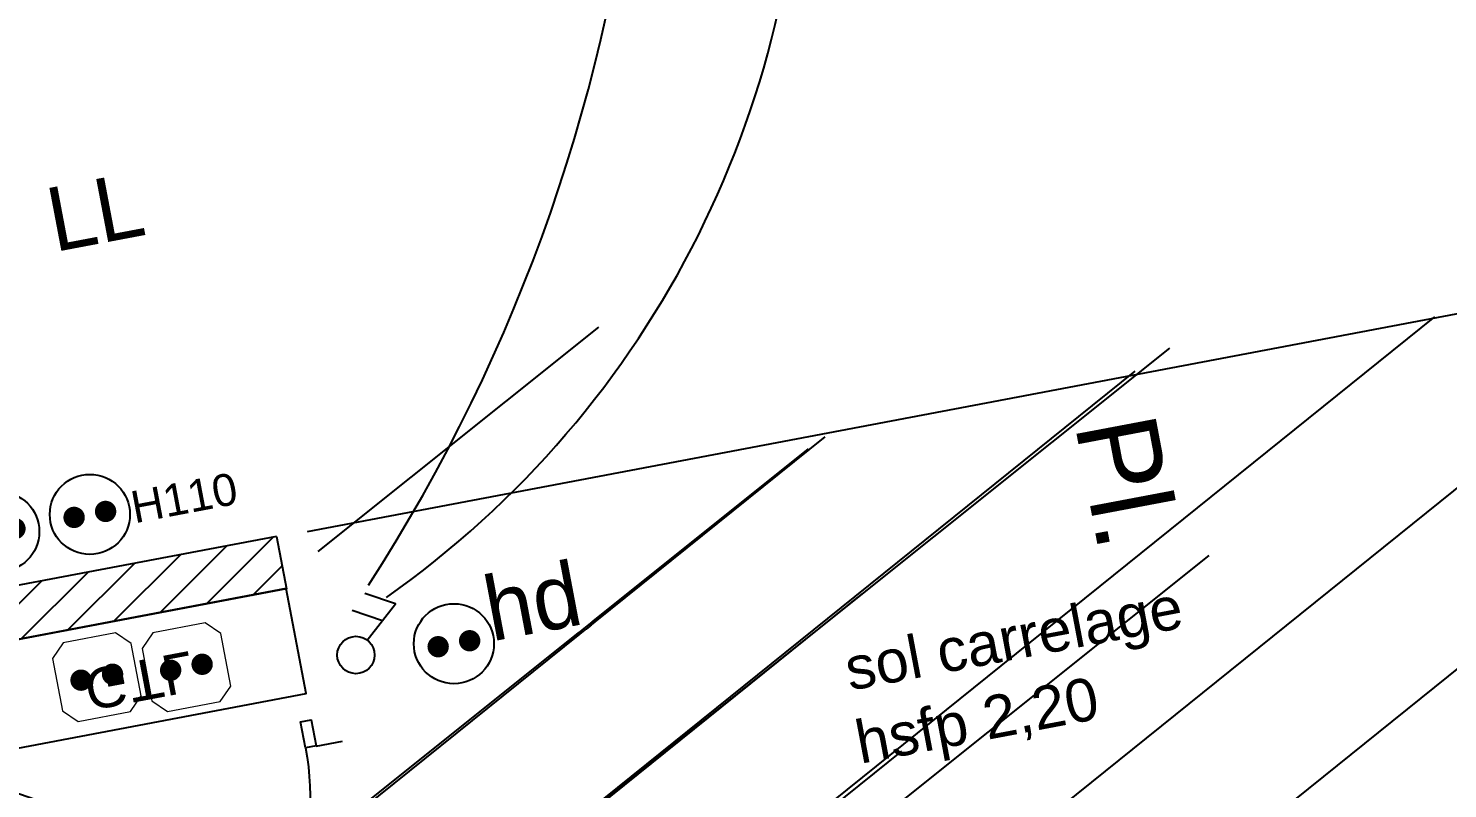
# Model space of a CAD drawing. Header units: centimetres. Extents: x 197412 to 267601, y -375791 to -305433.
# Drawn here: x 217136 to 219793, y -330798 to -329374 of the extents above; entities that cross this region are included whole.
import ezdxf

# ---------------------------------------------------------------- set-up
doc = ezdxf.new("R2010")
doc.units = ezdxf.units.CM
doc.layers.add('3-BAT C-Niveau 0', color=250, linetype='Continuous')
doc.layers.add('prlm-ELEC-CFO', color=1, linetype='Continuous', lineweight=25)
doc.styles.add('Helvetica', font='arial.ttf')
doc.styles.add('prlm-elec-cfo', font='comic.ttf', dxfattribs={"height": 12})
doc.styles.get("Standard").update_dxf_attribs({"font": 'ARIALUNI.TTF', "height": 100})

# ---------------------------------------------------------------- blocks, each defined once
blk = doc.blocks.new('xi.PCHT')
at = {"color": 0, "lineweight": 5}
blk.add_wipeout([(-7.5, -7.5), (7.5, -7.5), (7.5, 7.5), (-7.5, 7.5)], dxfattribs=at).dxf.layer = 'prlm-ELEC-CFO'
at = {"layer": 'prlm-ELEC-CFO', "color": 0, "linetype": 'ByBlock', "lineweight": 5, "const_width": 2}
for points in [[(-4, 0, 1), (-2, 0, 1)], [(2, 0, 1), (4, 0, 1)]]:
    blk.add_lwpolyline(points, format="xyb", close=True, dxfattribs=at)
at = {"layer": 'prlm-ELEC-CFO', "color": 0, "linetype": 'ByBlock', "lineweight": -2}
blk.add_circle((0, 0), 7.5, dxfattribs=at)
blk = doc.blocks.new('xi.PCHD')
at = {"color": 0, "lineweight": 5}
blk.add_wipeout([(-7.5, -7.5), (7.5, -7.5), (7.5, 7.5), (-7.5, 7.5)], dxfattribs=at).dxf.layer = 'prlm-ELEC-CFO'
at = {"layer": 'prlm-ELEC-CFO', "color": 0, "linetype": 'ByBlock', "lineweight": 5, "const_width": 2}
for points in [[(-4, 0, 1), (-2, 0, 1)], [(2, 0, 1), (4, 0, 1)]]:
    blk.add_lwpolyline(points, format="xyb", close=True, dxfattribs=at)
at = {"layer": 'prlm-ELEC-CFO', "color": 0, "linetype": 'ByBlock', "lineweight": -2}
blk.add_circle((0, 0), 7.5, dxfattribs=at)
blk = doc.blocks.new('xi.DA')
at = {"layer": 'prlm-ELEC-CFO', "color": 0}
for points in [[(0.61, -1.67), (7.04, 4.05), (1.81, 7.01)], [(4.05, 1.39), (-1.17, 4.34)]]:
    blk.add_lwpolyline(points, dxfattribs=at)
blk.add_circle((-2, -4), 3.5, dxfattribs=at)
blk = doc.blocks.new('xi.PCGTL')
at = {"layer": 'prlm-ELEC-CFO', "color": 0, "lineweight": 0}
blk.add_lwpolyline([(-7.5, -5), (-5, -7.5), (5, -7.5), (7.5, -5), (7.5, 5), (5, 7.5), (-5, 7.5), (-7.5, 5)], close=True, dxfattribs=at)
at = {"layer": 'prlm-ELEC-CFO', "color": 0, "linetype": 'ByBlock', "lineweight": 5, "const_width": 2}
for points in [[(-4, 0, 1), (-2, 0, 1)], [(2, 0, 1), (4, 0, 1)]]:
    blk.add_lwpolyline(points, format="xyb", close=True, dxfattribs=at)
blk = doc.blocks.new('xi.gtl')
at = {"linetype": 'Continuous', "flags": 128}
for points in [[(2.8, 22.99), (2.02, 24.35), (50.51, 52.34), (51.28, 50.98)], [(0, 25), (2.02, 25), (2.02, 20), (0, 20)], [(60, 25), (57.98, 25), (57.98, 20), (60, 20)], [(0, 15), (60, 15), (60, -5), (0, -5)]]:
    blk.add_lwpolyline(points, close=True, dxfattribs=at)
at = {"linetype": 'Continuous'}
blk.add_arc((2.02, 24.35), 55.99, 0.6678, 30, dxfattribs=at)
at = {"insert": (19.5, 10.66), "char_height": 7.565, "attachment_point": 1, "line_spacing_factor": 0.834288, "style": 'Helvetica'}
blk.add_mtext('GTL', dxfattribs=at)
at = {"flags": 1}
blk.add_attdef('GTL', (0, -5), '', height=0.018, dxfattribs=at)

msp = doc.modelspace()

# ---------------------------------------------------------------- hatches: boundary and pattern name
at = {"linetype": 'Continuous'}
h = msp.add_hatch(dxfattribs=at)
h.set_pattern_fill('MURS MACONNERIE-2', color=256, scale=10, style=0, pattern_type=2)
h.set_pattern_definition([(45, (82627.55, 127994.637), (-31.2347524, 39.0434405), [])])
h.paths.add_polyline_path([(217619.4, -330423.7), (217600.8, -330325.4), (217012.1, -330436.9), (217030.8, -330535.1)])

# ---------------------------------------------------------------- linework, layer by layer
at = {"linetype": 'Continuous', "lineweight": 18}
for p, q in [((217600.8, -330325.4), (217012.1, -330436.9)), ((217619.4, -330423.7), (217030.8, -330535.1))]:
    msp.add_line(p, q, dxfattribs=at)
at = {"linetype": 'Continuous'}
for p, q in [((217600.8, -330325.4), (217012.1, -330436.9)), ((217600.8, -330325.4), (217619.4, -330423.7)), ((217619.4, -330423.7), (217030.8, -330535.1))]:
    msp.add_line(p, q, dxfattribs=at)
at = {"linetype": 'Continuous', "lineweight": 25}
msp.add_line((217675.2, -330718.4), (217724.3, -330709.1), dxfattribs=at)
for points in [[(218890.6, -330975.8), (220328.7, -329817.7)], [(218331.2, -331072.3), (219769.3, -329914.2)], [(219194.1, -331070.8), (220632.1, -329912.7)], [(217333.2, -331885.5), (218771.3, -330727.5)]]:
    msp.add_lwpolyline(points)
at = {"layer": '3-BAT C-Niveau 0', "color": 9}
for p, q in [((218203.8, -329933.1), (217678.1, -330353.6)), ((219272.3, -329972.5), (217231.7, -331605)), ((219345.9, -330360.8), (217304.8, -331993.6))]:
    msp.add_line(p, q, dxfattribs=at)

# ---------------------------------------------------------------- block references
at = {"xscale": -10, "yscale": 10, "zscale": 10, "rotation": 190.7235947438341}
msp.add_blockref('xi.gtl', (217039, -330583.7), dxfattribs=at)
at = {"layer": 'prlm-ELEC-CFO', "xscale": 10, "yscale": 10, "zscale": 10, "rotation": 10.72360141139323}
for p in [(217264.5, -330589), (217432.2, -330570.4)]:
    msp.add_blockref('xi.PCGTL', p, dxfattribs=at)

# ---------------------------------------------------------------- texts
at = {"attachment_point": 2, "line_spacing_factor": 0.834288, "style": 'Helvetica'}
for s, insert, char_height, rotation in [('Pl.\\P', (219266.8, -330209.1), 151.31, 280.7236), ('sol carrelage', (218973.4, -330476.3), 80, 10.7236), ('hsfp 2,20', (218904.6, -330630), 80, 10.7236)]:
    msp.add_mtext(s, dxfattribs=dict(at, insert=insert, char_height=char_height, rotation=rotation))
at = {"layer": 'prlm-ELEC-CFO', "insert": (217261.7, -329717.3), "char_height": 120, "attachment_point": 5, "rotation": 10.7236, "line_spacing_factor": 0.8, "style": 'prlm-elec-cfo', "bg_fill": 3, "box_fill_scale": 1.1, "bg_fill_color": 256, "bg_fill_transparency": 0}
msp.add_mtext('LL', dxfattribs=at)

# ---------------------------------------------------------------- next in the draw order: block references
at = {"layer": 'prlm-ELEC-CFO', "xscale": 10, "yscale": 10, "zscale": 10, "rotation": 10.72360141139323}
msp.add_blockref('xi.PCHT', (217081.8, -330316.3), dxfattribs=at)

# ---------------------------------------------------------------- next in the draw order: texts
at = {"layer": 'prlm-ELEC-CFO', "insert": (218080.1, -330447.5), "char_height": 120, "attachment_point": 5, "rotation": 10.7236, "line_spacing_factor": 0.8, "style": 'prlm-elec-cfo', "bg_fill": 3, "box_fill_scale": 1.1, "bg_fill_color": 256, "bg_fill_transparency": 0}
msp.add_mtext('hd', dxfattribs=at)

# ---------------------------------------------------------------- next in the draw order: linework, layer by layer
at = {"layer": 'prlm-ELEC-CFO'}
msp.add_arc((215042, -328650.2), 3252.4, 327.1009, 21.6662, dxfattribs=at)

# ---------------------------------------------------------------- next in the draw order: block references
at = {"layer": 'prlm-ELEC-CFO', "xscale": 10, "yscale": 10, "zscale": 10, "rotation": 10.72360141139323}
for name, p in [('xi.PCHT', (217251.5, -330284.1)), ('xi.PCHD', (217933, -330526.3))]:
    msp.add_blockref(name, p, dxfattribs=at)

# ---------------------------------------------------------------- next in the draw order: linework, layer by layer
for points in [[(217658.8, -330315.8), (220606.3, -329757.6), (220923.9, -331435), (219610.4, -331683.7)], [(217770.2, -331173.8), (219208.3, -330015.7)], [(217189.6, -331296.6), (218627.7, -330138.5)], [(217258.3, -331591.6), (218696.4, -330433.6)]]:
    msp.add_lwpolyline(points)
at = {"layer": '3-BAT C-Niveau 0', "color": 9}
msp.add_line((218596.4, -330161.5), (216555.8, -331793.9), dxfattribs=at)
at = {"layer": 'prlm-ELEC-CFO'}
msp.add_arc((216747.5, -328938.4), 1837.4, 305.2019, 1.6191, dxfattribs=at)

# ---------------------------------------------------------------- next in the draw order: block references
at = {"layer": 'prlm-ELEC-CFO', "xscale": 10, "yscale": 10, "zscale": 10, "rotation": 10.72360141139323}
msp.add_blockref('xi.DA', (217761.8, -330504.4), dxfattribs=at)

# ---------------------------------------------------------------- next in the draw order: texts
at = {"layer": 'prlm-ELEC-CFO'}
msp.add_text('H110', height=60, rotation=10.7236, dxfattribs=at).set_placement((217335.1, -330300.9))

doc.saveas('drawing.dxf')
